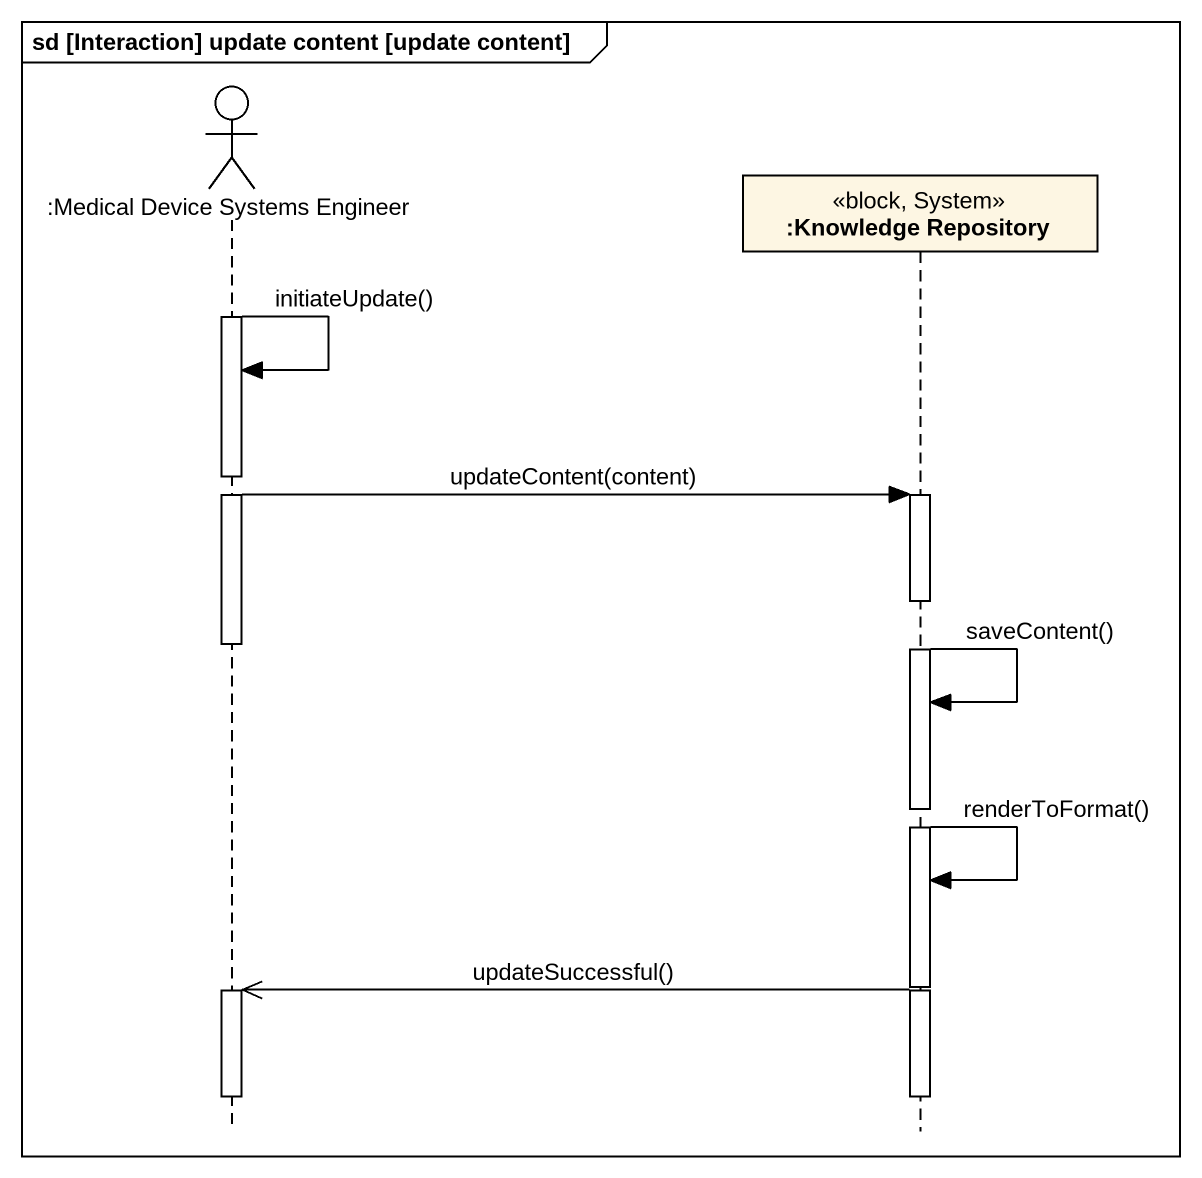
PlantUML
@startuml
mainframe sd [Interaction] update content [update content]
hide footbox
actor ":Medical Device Systems Engineer" as Medical_Device_Systems
participant ":Knowledge Repository" as Knowledge_Repository <<block, System>>

activate Medical_Device_Systems
Medical_Device_Systems -> Medical_Device_Systems : initiateUpdate()
Medical_Device_Systems -> Knowledge_Repository : updateContent(content)
activate Knowledge_Repository
deactivate Medical_Device_Systems
Knowledge_Repository -> Knowledge_Repository : saveContent()
Knowledge_Repository -> Knowledge_Repository : renderToFormat()
Knowledge_Repository ->> Medical_Device_Systems : updateSuccessful()
activate Medical_Device_Systems
deactivate Medical_Device_Systems
deactivate Knowledge_Repository
@enduml
